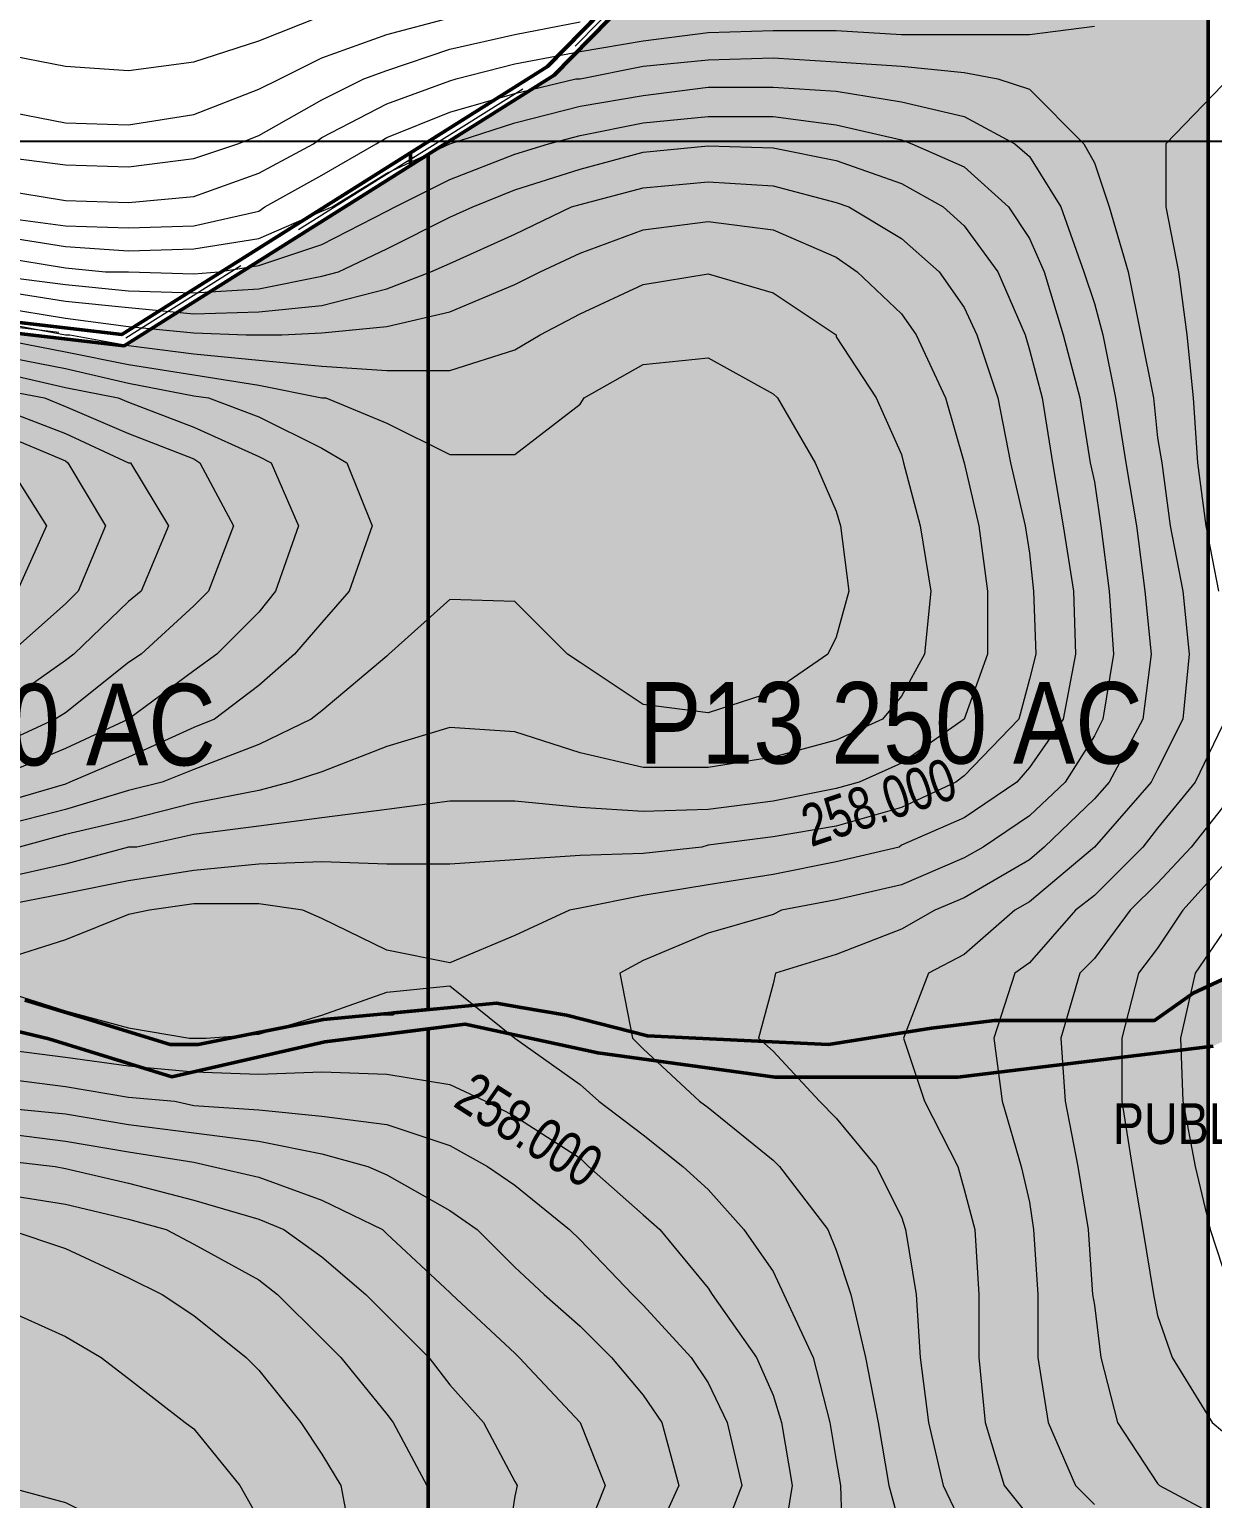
# Model space of a CAD drawing. Header units: metres. Extents: x 199095 to 216734, y 1644234 to 1657008.
# Drawn here: x 205109 to 206197, y 1651251 to 1652603 of the extents above; entities that cross this region are included whole.
import ezdxf
from ezdxf.enums import TextEntityAlignment as Align

# ---------------------------------------------------------------- set-up
doc = ezdxf.new("R2010")
doc.units = ezdxf.units.M
doc.linetypes.add('DASHED', pattern=[0.75, 0.5, -0.25])
for name, color, linetype in [('250 Ac', 10, 'Continuous'), ('C-ANNO-MATC', 7, 'DASHED'), ('CON TXT', 204, 'Continuous'), ('GRID', 7, 'Continuous'), ("PLOT NO'S", 1, 'Continuous')]:
    doc.layers.add(name, color=color, linetype=linetype)
doc.layers.add('CONTOURS', color=8, linetype='Continuous', lineweight=9)
doc.layers.add('STREAM', color=141, linetype='Continuous', lineweight=0)
doc.layers.add('Plot hatching', color=7, linetype='Continuous', true_color=0xffffdb)
doc.styles.get("Standard").update_dxf_attribs({"font": 'ARIALN.TTF'})

msp = doc.modelspace()

# ---------------------------------------------------------------- hatches: boundary and pattern name
at = {"layer": 'Plot hatching', "linetype": 'ByBlock'}
h = msp.add_hatch(color=256, dxfattribs=at)
h.dxf.hatch_style = 1
h.paths.add_polyline_path([(206192.9, 1652699.8), (205992.9, 1652699.8), (205992.9, 1652899.8), (205877.9, 1652899.8), (205861.9, 1652836.5), (205801.5, 1652774.8), (205591.5, 1652560.5), (205475.5, 1652487.6), (205475.5, 1651701.2), (205538.4, 1651707.1), (205561, 1651703.1), (205602.6, 1651696), (205677.2, 1651677), (205766.2, 1651672.8), (205843.8, 1651669.1), (205938.5, 1651684.1), (205996.5, 1651691.3), (206053.3, 1651691.3), (206143.6, 1651691.3), (206179.2, 1651716.4), (206192.9, 1651722.7)])
h = msp.add_hatch(color=256, dxfattribs=at)
h.dxf.hatch_style = 1
h.paths.add_polyline_path([(205475.5, 1652487.6), (205459.3, 1652477.4), (205443.3, 1652467.3), (205195.9, 1652311.7), (204913, 1652344.8), (204913, 1652255.2), (204813, 1652255.2), (204813, 1652355.2), (204813, 1652366.6), (204570.6, 1652394.9), (204429.4, 1652073.6), (204449, 1651868.5), (204437.6, 1651650.1), (204444.1, 1651650.9), (204457, 1651653.6), (204459.1, 1651648.4), (204539, 1651692.5), (204581, 1651669.9), (204593, 1651685.5), (204606.4, 1651700.3), (204618.8, 1651711.6), (204638.2, 1651723.1), (204652, 1651729.7), (204667.4, 1651731), (204676.4, 1651733.1), (204692, 1651719.1), (204715.9, 1651708.8), (204735.5, 1651698.3), (204762.4, 1651687.6), (204788.3, 1651689.9), (204831.2, 1651686.6), (204862.7, 1651688), (204899.3, 1651689.9), (204921.7, 1651687.8), (204936.1, 1651688), (204958.7, 1651694.9), (204966.4, 1651696.3), (204978.9, 1651708.5), (204994.2, 1651706.6), (204999.5, 1651712.5), (205029.6, 1651722.1), (205062, 1651719.4), (205073.7, 1651719.4), (205104.4, 1651710), (205159.4, 1651693.2), (205238.2, 1651669.1), (205263.9, 1651669.1), (205379.2, 1651692.1), (205434.9, 1651697.4), (205443.3, 1651697.4), (205443.3, 1651698.2), (205459.3, 1651699.7), (205475.5, 1651701.2)])
h = msp.add_hatch(color=256, dxfattribs=at)
h.dxf.hatch_style = 1
h.paths.add_polyline_path([(205475.5, 1651683.6), (205459.3, 1651681.5), (205380.5, 1651671.5), (205239.8, 1651639.4), (205126.5, 1651674.4), (205068.6, 1651688), (205028.5, 1651695.6), (204997, 1651689.3), (204973.8, 1651675.9), (204938.6, 1651659.1), (204919.1, 1651657), (204908.3, 1651660.9), (204883.1, 1651667.5), (204855.6, 1651667.5), (204831.5, 1651664.2), (204806.7, 1651660.8), (204769.5, 1651668.4), (204731, 1651682.3), (204701.1, 1651698.5), (204688.4, 1651704.7), (204661, 1651699.1), (204634.9, 1651687.9), (204628.7, 1651681.9), (204625.7, 1651665.1), (204615.8, 1651651.1), (204751.5, 1651578), (204752.4, 1651577.8), (204717.3, 1651517.5), (204706.9, 1651439.4), (204702.1, 1651418.2), (204674.8, 1651306.8), (204676.1, 1651242.5), (204671.2, 1651229), (205409.3, 1651229), (205459.3, 1651229), (205475.5, 1651229)])
h = msp.add_hatch(color=256, dxfattribs=at)
h.dxf.hatch_style = 1
h.paths.add_polyline_path([(206192.9, 1651667), (206158.2, 1651662.8), (205962.8, 1651639), (205794.6, 1651639), (205631.5, 1651661.3), (205509.6, 1651687.9), (205475.5, 1651683.6), (205475.5, 1651229), (206192.9, 1651229)])
at = {"layer": 'STREAM', "lineweight": 50}
h = msp.add_hatch(color=256, dxfattribs=at)
h.dxf.hatch_style = 1
h.paths.add_polyline_path([(203692.7, 1650713.2), (203672.2, 1650724.7), (203706.3, 1650771.5), (203719.7, 1650780.9), (203713.2, 1650786.1), (203714.2, 1650791.7), (203719.2, 1650793.4), (203722.7, 1650789.1), (203723.9, 1650790.7), (203720.8, 1650793.9), (203723.4, 1650795.6), (203726.9, 1650794.6), (203729.2, 1650796.7), (203731.6, 1650808.5), (203728.4, 1650809.4), (203723.8, 1650807.4), (203722.4, 1650810.7), (203731.3, 1650824.7), (203734.5, 1650835.5), (203734.5, 1650841), (203727.8, 1650843.3), (203727.1, 1650849.8), (203721.9, 1650857.1), (203723.8, 1650860), (203723.8, 1650863.3), (203718.8, 1650861.6), (203713.2, 1650867.4), (203713.2, 1650880.2), (203704.8, 1650886.9), (203704.8, 1650891.6), (203710.7, 1650898.9), (203712.7, 1650913.2), (203703.6, 1650920.5), (203706.5, 1650935.7), (203698.3, 1650943.5), (203695.6, 1650956.4), (203683.4, 1650964.9), (203687.7, 1650975.4), (203689.5, 1650993.8), (203689.5, 1651009.5), (203689.5, 1651025.3), (203683.3, 1651040.6), (203676.2, 1651054.6), (203680, 1651084), (203680, 1651121.3), (203660.9, 1651137.2), (203649.2, 1651126.9), (203633.5, 1651113), (203600, 1651078.4), (203559.2, 1651036.2), (203537.4, 1650981.9), (203523.2, 1650946.3), (203504.6, 1650905), (203481.5, 1650858.4), (203451.3, 1650822.7), (203413.8, 1650777.3), (203394.7, 1650825.9), (203428.9, 1650893), (203467.7, 1650964.1), (203489.4, 1651022.6), (203506.5, 1651061.4), (203550.7, 1651103.6), (203559.8, 1651122.9), (203616.7, 1651184.6), (203688.4, 1651248.9), (203746.6, 1651295.1), (203772.1, 1651317.3), (203810.2, 1651344.2), (203819.2, 1651368.2), (203840.9, 1651391.1), (203848.4, 1651399), (203852.1, 1651405.5), (203855.8, 1651412.1), (203866.8, 1651418.7), (203875.9, 1651431.2), (203900.7, 1651459.1), (203911.5, 1651479.3), (203923.4, 1651505.7), (203945.7, 1651541.8), (203945.7, 1651544.3), (203937.5, 1651550.2), (203942.5, 1651554.1), (203942.5, 1651559.1), (203950.5, 1651565.2), (203958.2, 1651560.7), (203961.5, 1651558.1), (203967.2, 1651564.5), (203989, 1651578.7), (204039.4, 1651590.8), (204071.8, 1651590.8), (204103.2, 1651599.2), (204100.1, 1651602.4), (204096.6, 1651610), (204103.9, 1651615.3), (204109.4, 1651615.3), (204111.7, 1651610.5), (204107.7, 1651603.8), (204112.7, 1651599.7), (204121.7, 1651602.3), (204123.7, 1651607.7), (204130.9, 1651609.9), (204136.7, 1651609.9), (204140.1, 1651611.5), (204178.9, 1651629.5), (204181.2, 1651636), (204217.8, 1651656.5), (204238.1, 1651667.5), (204241.4, 1651663.8), (204251.3, 1651663.8), (204264.2, 1651669), (204278.2, 1651670.5), (204286.8, 1651679.1), (204296.3, 1651682.7), (204310.6, 1651673.5), (204326.9, 1651673.5), (204335.2, 1651670.5), (204345.1, 1651660.1), (204355.8, 1651658.1), (204386.1, 1651653.7), (204417.7, 1651649), (204417.7, 1651652.7), (204431.7, 1651649.4), (204444.1, 1651650.9), (204457, 1651653.6), (204461.4, 1651642.5), (204468.6, 1651640.3), (204478.4, 1651632.2), (204492, 1651624.4), (204502.8, 1651618.8), (204507, 1651611), (204507, 1651604.7), (204510, 1651598.6), (204515.8, 1651587.1), (204534.1, 1651603.2), (204548.4, 1651618.8), (204558, 1651639.8), (204593, 1651685.5), (204606.4, 1651700.3), (204618.8, 1651711.6), (204638.2, 1651723.1), (204652, 1651729.7), (204667.4, 1651731), (204676.4, 1651733.1), (204692, 1651719.1), (204715.9, 1651708.8), (204735.5, 1651698.3), (204762.4, 1651687.6), (204788.3, 1651689.9), (204831.2, 1651686.6), (204862.7, 1651688), (204899.3, 1651689.9), (204921.7, 1651687.8), (204936.1, 1651688), (204958.7, 1651694.9), (204966.4, 1651696.3), (204978.9, 1651708.5), (204994.2, 1651706.6), (204999.5, 1651712.5), (205029.6, 1651722.1), (205062, 1651719.4), (205073.7, 1651719.4), (205104.4, 1651710), (205159.4, 1651693.2), (205238.2, 1651669.1), (205263.9, 1651669.1), (205379.2, 1651692.1), (205434.9, 1651697.4), (205538.4, 1651707.1), (205561, 1651703.1), (205602.6, 1651696), (205677.2, 1651677), (205766.2, 1651672.8), (205843.8, 1651669.1), (205938.5, 1651684.1), (205996.5, 1651691.3), (206053.3, 1651691.3), (206143.6, 1651691.3), (206179.2, 1651716.4), (206285.2, 1651765.7), (206430.7, 1651814.1), (206509.9, 1651805.4), (206587.1, 1651822.1), (206624.6, 1651852.9), (206768.7, 1651907.7), (206847.8, 1651959.6), (206907.8, 1652029.5), (206976.3, 1652077.7), (207075.1, 1652129.9), (207291.3, 1652227.6), (207380.4, 1652263.7), (207493.2, 1652321.8), (207522.3, 1652340.4), (207533.8, 1652350.8), (207530.6, 1652355.5), (207532.5, 1652357.8), (207538, 1652355.8), (207548.5, 1652355.8), (207554.7, 1652361.8), (207557.1, 1652374.4), (207565.3, 1652378.9), (207571.5, 1652371.4), (207581.9, 1652380.8), (207581.9, 1652402.2), (207586.7, 1652421), (207648, 1652436.9), (207745.7, 1652466.9), (207924.4, 1652417.9), (207923.8, 1652370.4), (207785, 1652427), (207715.2, 1652427), (207629.2, 1652395), (207618.6, 1652363.4), (207633.2, 1652343), (207612.3, 1652325.7), (207597.1, 1652340.9), (207543.6, 1652317.3), (207465.4, 1652270.7), (207353.3, 1652209.4), (207265.5, 1652161.3), (207086.7, 1652084.7), (207004.9, 1652040.6), (206914.4, 1651977.2), (206864.5, 1651916.6), (206830.7, 1651826.2), (206755.1, 1651757.5), (206658.3, 1651741.8), (206568.7, 1651741.8), (206485, 1651760), (206429.3, 1651760), (206297.9, 1651716), (206197.4, 1651667.6), (205962.8, 1651639), (205794.6, 1651639), (205631.5, 1651661.3), (205509.6, 1651687.9), (205380.5, 1651671.5), (205239.8, 1651639.4), (205126.5, 1651674.4), (205068.6, 1651688), (205028.5, 1651695.6), (204997, 1651689.3), (204973.8, 1651675.9), (204938.6, 1651659.1), (204919.1, 1651657), (204908.3, 1651660.9), (204883.1, 1651667.5), (204855.6, 1651667.5), (204831.5, 1651664.2), (204806.7, 1651660.8), (204769.5, 1651668.4), (204731, 1651682.3), (204701.1, 1651698.5), (204688.4, 1651704.7), (204661, 1651699.1), (204634.9, 1651687.9), (204628.7, 1651681.9), (204625.7, 1651665.1), (204612.9, 1651647.2), (204603.3, 1651641), (204590.7, 1651641), (204579.1, 1651627), (204569.9, 1651599.7), (204566.9, 1651591.1), (204565.4, 1651584.9), (204561.8, 1651580.3), (204557, 1651580.3), (204544, 1651571.8), (204528.3, 1651565.2), (204519, 1651566.9), (204500.4, 1651575.4), (204488.9, 1651590.3), (204481.4, 1651609.6), (204474.7, 1651619.2), (204459, 1651622.1), (204447.2, 1651628.3), (204420.8, 1651631.4), (204402.7, 1651631.4), (204391.6, 1651635.6), (204388.2, 1651637.4), (204380.7, 1651635.8), (204370.6, 1651638.8), (204350.5, 1651640.7), (204334.6, 1651644.7), (204323.5, 1651646.9), (204317.5, 1651634.8), (204311.3, 1651634.8), (204311.3, 1651643), (204315.5, 1651652.8), (204292.7, 1651652.8), (204264.8, 1651650), (204239.5, 1651644.9), (204213.6, 1651633.7), (204194.1, 1651621.5), (204192.1, 1651618), (204198.8, 1651612.9), (204196.2, 1651607.4), (204185.9, 1651603.9), (204176.6, 1651608.3), (204165.9, 1651601.8), (204157.2, 1651590.9), (204148.4, 1651587.3), (204134, 1651587.3), (204112.4, 1651582.1), (204096.9, 1651577.9), (204084.1, 1651577.9), (204075.8, 1651575.9), (204071, 1651571), (204062.2, 1651573.3), (204062.2, 1651576.3), (204044.8, 1651569.5), (204020.3, 1651560.7), (203998.8, 1651557.8), (203988.5, 1651549.5), (203991.4, 1651541.3), (203991.4, 1651536.6), (203985.4, 1651533.4), (203980.2, 1651524.8), (203973.9, 1651523), (203970, 1651523), (203962.3, 1651515), (203953.3, 1651493.1), (203945, 1651483.2), (203939.8, 1651481.9), (203935.2, 1651473.8), (203936.5, 1651471.4), (203941.4, 1651469.8), (203942.8, 1651463.7), (203939, 1651459.6), (203944.9, 1651449.5), (203948.4, 1651443.6), (203945.5, 1651437.8), (203935.2, 1651436), (203930.7, 1651444.3), (203922.9, 1651447.2), (203919.8, 1651452.3), (203902.3, 1651431.4), (203871.3, 1651388.7), (203840.5, 1651354.8), (203815.5, 1651329.9), (203783.9, 1651305.3), (203756.6, 1651279.7), (203695.1, 1651230.7), (203630.6, 1651164.9), (203605.6, 1651131.5), (203603.6, 1651127.4), (203608.1, 1651108.7), (203638.8, 1651140.2), (203669.2, 1651154.9), (203686.6, 1651154.9), (203690.5, 1651137), (203697.8, 1651097.6), (203701.2, 1651079.4), (203696.9, 1651030.3), (203702.2, 1651014.6), (203699.6, 1651006), (203697.9, 1651000.5), (203700.4, 1650993.2), (203704, 1650976.8), (203708.4, 1650960.8), (203708.4, 1650953.5), (203720.9, 1650942), (203722.2, 1650935.7), (203717.4, 1650925.4), (203722.2, 1650919.4), (203720.8, 1650915.3), (203726.1, 1650906.1), (203723.6, 1650898.5), (203722.1, 1650895.1), (203725.2, 1650888), (203723.3, 1650871.7), (203738.2, 1650866.3), (203745.4, 1650870.3), (203743.2, 1650879), (203747.2, 1650883.5), (203755.8, 1650885.9), (203761.1, 1650882.5), (203763.3, 1650874.6), (203757.6, 1650865.1), (203751.8, 1650861.2), (203756.4, 1650856.2), (203750.8, 1650838.3), (203746.1, 1650834.5), (203740.1, 1650834.5), (203740.1, 1650826.8), (203743, 1650815), (203740.5, 1650808), (203736.5, 1650808), (203733.8, 1650787.3), (203727.6, 1650773.6), (203708.2, 1650740.2)])

# ---------------------------------------------------------------- linework, layer by layer
at = {"linetype": 'ByBlock', "lineweight": 9}
msp.add_line((206192.9, 1652899.8), (206192.9, 1651229), dxfattribs=at)
at = {"linetype": 'ByBlock', "lineweight": 50, "flags": 128}
msp.add_lwpolyline([(205820.4, 1652808.4), (205585.2, 1652568.4), (205193.6, 1652322), (204570.6, 1652394.9), (204429.4, 1652073.6), (204449, 1651868.5), (204437.6, 1651650.1), (204444.1, 1651650.9), (204457, 1651653.6), (204459.1, 1651648.4), (204539, 1651692.5), (204581, 1651669.9)], dxfattribs=at)
at = {"linetype": 'ByBlock', "lineweight": 9, "flags": 128}
for points in [[(205459.3, 1652489.2), (205585.2, 1652568.4), (205820.4, 1652808.4)], [(206158.2, 1651701.6), (206179.2, 1651716.4), (206285.2, 1651765.7), (206430.7, 1651814.1), (206509.9, 1651805.4), (206587.1, 1651822.1), (206624.6, 1651852.9), (206759.1, 1651904)], [(206197.4, 1651667.6), (205962.8, 1651639), (205794.6, 1651639), (205631.5, 1651661.3), (205509.6, 1651687.9), (205459.3, 1651681.5)]]:
    msp.add_lwpolyline(points, dxfattribs=at)
at = {"layer": '250 Ac', "linetype": 'ByBlock', "lineweight": 50, "flags": 128}
for points in [[(205920.1, 1653107), (205920, 1653107.1), (205852.9, 1652841.6), (205585.2, 1652568.4), (205459.3, 1652489.2), (205459.3, 1652477.4), (205591.5, 1652560.5), (205809, 1652782.5), (205861.9, 1652836.5), (205928.8, 1653101.1)], [(205950.8, 1653086.3), (205955.3, 1653083.3), (206042.2, 1653024.7), (206083.9, 1652996.6), (206153.4, 1652949.8), (206167, 1652940.6), (206192.9, 1652923.2), (206192.9, 1652899.8), (206192.9, 1651229)], [(205852.9, 1652841.6), (205852.9, 1652841.6), (205585.2, 1652568.4), (205193.6, 1652322), (204570.6, 1652394.9)], [(205820.4, 1652808.4), (205820.4, 1652808.4), (205585.2, 1652568.4), (205193.6, 1652322), (204570.6, 1652394.9), (204429.4, 1652073.6), (204449, 1651868.5), (204437.6, 1651650.1), (204444.1, 1651650.9), (204457, 1651653.6), (204459.1, 1651648.4), (204539, 1651692.5), (204581, 1651669.9), (204615.8, 1651651.1), (204751.5, 1651578), (204752.4, 1651577.8), (204717.3, 1651517.5), (204706.9, 1651439.4), (204702.1, 1651418.2), (204674.8, 1651306.8), (204676.1, 1651242.5), (204671.2, 1651229), (205409.3, 1651229)], [(205104.4, 1651710), (205159.4, 1651693.2), (205238.2, 1651669.1), (205263.9, 1651669.1), (205379.2, 1651692.1), (205434.9, 1651697.4), (205443.3, 1651697.4), (205443.3, 1651698.2), (205459.3, 1651699.7), (205475.5, 1651701.2), (205475.5, 1652487.6), (205459.3, 1652477.4), (205443.3, 1652467.3), (205195.9, 1652311.7), (204913, 1652344.8)], [(205104.4, 1651710), (205159.4, 1651693.2), (205238.2, 1651669.1), (205263.9, 1651669.1), (205379.2, 1651692.1), (205434.9, 1651697.4), (205538.4, 1651707.1), (205561, 1651703.1), (205602.6, 1651696), (205677.2, 1651677), (205766.2, 1651672.8), (205843.8, 1651669.1), (205938.5, 1651684.1), (205996.5, 1651691.3), (206053.3, 1651691.3), (206143.6, 1651691.3), (206179.2, 1651716.4), (206285.2, 1651765.7)], [(204671.2, 1651229), (205409.3, 1651229), (205459.3, 1651229), (205475.5, 1651229), (205475.5, 1651683.6), (205459.3, 1651681.5), (205380.5, 1651671.5), (205239.8, 1651639.4), (205126.5, 1651674.4), (205068.6, 1651688)], [(206197.4, 1651667.6), (205962.8, 1651639), (205794.6, 1651639), (205631.5, 1651661.3), (205509.6, 1651687.9), (205380.5, 1651671.5), (205239.8, 1651639.4), (205126.5, 1651674.4), (205068.6, 1651688)]]:
    msp.add_lwpolyline(points, dxfattribs=at)
msp.add_lwpolyline([(205459.3, 1652477.4), (205459.3, 1652489.2), (205193.6, 1652322), (204913, 1652354.9), (204913, 1652344.8), (205195.9, 1652311.7)], close=True, dxfattribs=at)
at = {"layer": 'C-ANNO-MATC', "lineweight": 9, "ltscale": 250, "flags": 128}
for points in [[(205456.6, 1652481.6), (205588.4, 1652564.4), (205857.4, 1652839), (205923.1, 1653098.9), (205938, 1653156.2)], [(205461.9, 1652484.9), (205194.7, 1652316.9), (204912.4, 1652350.3)]]:
    msp.add_lwpolyline(points, dxfattribs=at)
at = {"layer": 'CONTOURS', "flags": 128}
for points in [[(205082.1, 1652580.5), (205141.9, 1652568.9), (205199.9, 1652565), (205259.8, 1652572.8), (205319.6, 1652592.1), (205377.6, 1652615.2)], [(205082.1, 1652528.4), (205141.9, 1652516.8), (205199.9, 1652514.9), (205259.8, 1652524.5), (205319.6, 1652547.6), (205339, 1652557.2), (205377.6, 1652576.6), (205437.5, 1652597.9), (205495.4, 1652613.4)], [(205082.1, 1652485.9), (205141.9, 1652478.1), (205199.9, 1652476.2), (205259.8, 1652483.9), (205300.3, 1652497.5), (205319.6, 1652505.1), (205377.6, 1652538), (205416.2, 1652557.2), (205437.5, 1652565), (205495.4, 1652584.4), (205555.3, 1652597.9), (205615.2, 1652609.5)], [(205082.1, 1652455), (205141.9, 1652445.2), (205199.9, 1652443.4), (205259.8, 1652449.1), (205319.6, 1652470.4), (205369.9, 1652497.5), (205377.6, 1652503.2), (205437.5, 1652534.1), (205437.5, 1652534.1), (205495.4, 1652555.4), (205501.2, 1652557.2), (205555.3, 1652570.9), (205615.2, 1652582.4), (205673.1, 1652592.1), (205733, 1652599.8), (205792.8, 1652601.8), (205850.8, 1652601.8), (205910.7, 1652597.9), (205968.6, 1652597.9), (206028.5, 1652597.9), (206088.4, 1652605.6)], [(205082.1, 1652429.9), (205141.9, 1652422.1), (205199.9, 1652420.2), (205259.8, 1652422.1), (205319.6, 1652435.6), (205325.4, 1652439.5), (205377.6, 1652468.5), (205427.8, 1652497.5), (205437.5, 1652503.2), (205495.4, 1652526.4), (205555.3, 1652543.8), (205611.3, 1652557.2), (205615.2, 1652557.2), (205673.1, 1652568.9), (205733, 1652574.8), (205792.8, 1652576.6), (205850.8, 1652572.8), (205910.7, 1652568.9), (205968.6, 1652563.1), (205999.5, 1652557.2), (206028.5, 1652547.6), (206078.7, 1652497.5), (206088.4, 1652480), (206101.9, 1652439.5), (206119.3, 1652379.6), (206130.9, 1652321.8), (206142.5, 1652263.8), (206146.3, 1652227.1), (206150.2, 1652203.9), (206157.9, 1652146), (206169.5, 1652086.1), (206175.3, 1652028.1), (206169.5, 1651968.2), (206146.3, 1651922), (206140.5, 1651910.4), (206088.4, 1651850.5), (206088.4, 1651850.5), (206028.5, 1651800.2), (206015, 1651792.5), (205968.6, 1651752), (205935.8, 1651734.6), (205912.6, 1651674.8), (205931.9, 1651616.9), (205962.8, 1651557), (205968.6, 1651535.8), (205978.3, 1651499), (205982.1, 1651439.1), (205982.1, 1651381.2), (205987.9, 1651321.4), (206005.3, 1651263.4), (206028.5, 1651234.5)], [(205082.1, 1652412.5), (205141.9, 1652402.9), (205199.9, 1652399), (205259.8, 1652400.9), (205319.6, 1652410.5), (205377.6, 1652435.6), (205387.2, 1652439.5), (205437.5, 1652470.4), (205495.4, 1652497.5), (205495.4, 1652497.5), (205555.3, 1652516.8), (205615.2, 1652532.2), (205673.1, 1652541.9), (205733, 1652549.6), (205792.8, 1652549.6), (205850.8, 1652545.8), (205910.7, 1652536.1), (205968.6, 1652522.5), (206015, 1652497.5), (206028.5, 1652485.9), (206057.5, 1652439.5), (206078.7, 1652379.6), (206088.4, 1652350.6), (206096.1, 1652321.8), (206107.7, 1652263.8), (206117.3, 1652203.9), (206127, 1652146), (206134.7, 1652086.1), (206140.5, 1652028.1), (206132.8, 1651968.2), (206101.9, 1651910.4), (206088.4, 1651894.9), (206042, 1651850.5), (206028.5, 1651838.9), (205968.6, 1651804.1), (205941.6, 1651792.5), (205910.7, 1651775.1), (205850.8, 1651752), (205794.8, 1651734.6), (205792.8, 1651725), (205779.3, 1651674.8), (205792.8, 1651663.1), (205835.3, 1651616.9), (205850.8, 1651601.4), (205887.5, 1651557), (205910.7, 1651510.6), (205914.5, 1651499), (205924.2, 1651439.1), (205928.1, 1651381.2), (205935.8, 1651321.4), (205949.3, 1651263.4), (205968.6, 1651222.9)], [(206206.2, 1652551.5), (206154, 1652497.5), (206154, 1652439.5), (206165.6, 1652379.6), (206173.4, 1652321.8), (206179.2, 1652263.8), (206183, 1652203.9), (206190.7, 1652146), (206202.3, 1652086.1)], [(205082.1, 1652393.1), (205141.9, 1652383.5), (205178.6, 1652379.6), (205199.9, 1652379.6), (205259.8, 1652377.8), (205282.9, 1652379.6), (205319.6, 1652385.4), (205377.6, 1652404.8), (205437.5, 1652435.6), (205445.2, 1652439.5), (205495.4, 1652464.6), (205555.3, 1652487.8), (205586.2, 1652497.5), (205615.2, 1652505.1), (205673.1, 1652516.8), (205733, 1652522.5), (205792.8, 1652522.5), (205850.8, 1652514.9), (205910.7, 1652501.2), (205920.3, 1652497.5), (205968.6, 1652476.2), (206009.2, 1652439.5), (206028.5, 1652410.5), (206042, 1652379.6), (206059.4, 1652321.8), (206074.8, 1652263.8), (206084.5, 1652203.9), (206088.4, 1652186.5), (206094.2, 1652146), (206101.9, 1652086.1), (206105.8, 1652028.1), (206096.1, 1651968.2), (206088.4, 1651952.9), (206061.3, 1651910.4), (206028.5, 1651879.5), (205986, 1651850.5), (205968.6, 1651840.9), (205910.7, 1651815.8), (205850.8, 1651802.2), (205800.6, 1651792.5), (205792.8, 1651788.8), (205733, 1651771.4), (205673.1, 1651746.2), (205651.8, 1651734.6), (205663.4, 1651674.8), (205673.1, 1651665.1), (205725.2, 1651616.9), (205733, 1651611), (205792.8, 1651562.8), (205798.6, 1651557), (205843.1, 1651499), (205850.8, 1651479.8), (205864.3, 1651439.1), (205877.8, 1651381.2), (205889.4, 1651321.4), (205899.1, 1651263.4), (205910.7, 1651220.9)], [(205082.1, 1652375.8), (205141.9, 1652368), (205199.9, 1652362.2), (205259.8, 1652360.4), (205319.6, 1652364.2), (205377.6, 1652375.8), (205393, 1652379.6), (205437.5, 1652400.9), (205495.4, 1652429.9), (205516.6, 1652439.5), (205555.3, 1652455), (205615.2, 1652474.2), (205673.1, 1652489.8), (205733, 1652495.5), (205792.8, 1652493.6), (205850.8, 1652482), (205910.7, 1652460.8), (205949.3, 1652439.5), (205968.6, 1652422.1), (205999.5, 1652379.6), (206024.6, 1652321.8), (206028.5, 1652308.1), (206040.1, 1652263.8), (206049.7, 1652203.9), (206059.4, 1652146), (206069.1, 1652086.1), (206071, 1652028.1), (206059.4, 1651968.2), (206028.5, 1651923.9), (206016.9, 1651910.4), (205968.6, 1651877.5), (205910.7, 1651852.4), (205908.7, 1651850.5), (205850.8, 1651837), (205792.8, 1651825.4), (205733, 1651815.8), (205673.1, 1651806.1), (205615.2, 1651794.5), (205605.5, 1651792.5), (205555.3, 1651769.4), (205495.4, 1651744.2), (205437.5, 1651755.9), (205377.6, 1651784.9), (205360.2, 1651792.5), (205319.6, 1651798.4), (205259.8, 1651798.4), (205219.2, 1651792.5), (205199.9, 1651788.8), (205141.9, 1651765.5), (205082.1, 1651746.2)], [(205082.1, 1652362.2), (205141.9, 1652352.6), (205199.9, 1652346.8), (205259.8, 1652341), (205319.6, 1652343), (205377.6, 1652348.8), (205437.5, 1652364.2), (205478, 1652379.6), (205495.4, 1652387.4), (205555.3, 1652414.4), (205607.4, 1652439.5), (205615.2, 1652441.5), (205673.1, 1652456.9), (205733, 1652462.6), (205792.8, 1652458.9), (205850.8, 1652443.4), (205862.4, 1652439.5), (205910.7, 1652410.5), (205910.7, 1652410.5), (205945.4, 1652379.6), (205968.6, 1652346.8), (205980.2, 1652321.8), (205999.5, 1652263.8), (206011.1, 1652203.9), (206024.6, 1652146), (206028.5, 1652120.9), (206032.4, 1652086.1), (206034.3, 1652028.1), (206028.5, 1652005), (206018.8, 1651968.2), (205968.6, 1651916.1), (205960.9, 1651910.4), (205910.7, 1651887.1), (205850.8, 1651869.8), (205792.8, 1651860.1), (205733, 1651852.4), (205727.2, 1651850.5), (205673.1, 1651844.8), (205615.2, 1651842.8), (205555.3, 1651838.9), (205495.4, 1651835), (205437.5, 1651835), (205377.6, 1651837), (205319.6, 1651835), (205259.8, 1651829.2), (205199.9, 1651819.6), (205141.9, 1651808), (205082.1, 1651796.4)], [(205082.1, 1652346.8), (205141.9, 1652337.1), (205199.9, 1652329.4), (205259.8, 1652323.6), (205308, 1652321.8), (205319.6, 1652321.8), (205340.9, 1652321.8), (205377.6, 1652323.6), (205437.5, 1652329.4), (205495.4, 1652343), (205555.3, 1652368), (205578.5, 1652379.6), (205615.2, 1652397), (205673.1, 1652418.2), (205733, 1652426), (205792.8, 1652418.2), (205850.8, 1652393.1), (205870.1, 1652379.6), (205910.7, 1652341), (205924.2, 1652321.8), (205951.2, 1652263.8), (205968.6, 1652203.9), (205968.6, 1652203.9), (205982.1, 1652146), (205989.9, 1652086.1), (205989.9, 1652028.1), (205968.6, 1651968.2), (205968.6, 1651968.2), (205910.7, 1651927.8), (205872, 1651910.4), (205850.8, 1651904.6), (205792.8, 1651893), (205733, 1651885.2), (205673.1, 1651883.4), (205615.2, 1651887.1), (205555.3, 1651893), (205495.4, 1651893), (205437.5, 1651885.2), (205377.6, 1651877.5), (205319.6, 1651869.8), (205259.8, 1651862.1), (205207.6, 1651850.5), (205199.9, 1651850.5), (205141.9, 1651835), (205082.1, 1651821.5)], [(205082.1, 1652333.2), (205141.9, 1652321.8), (205145.8, 1652321.8), (205199.9, 1652312), (205259.8, 1652304.4), (205319.6, 1652298.5), (205377.6, 1652292.8), (205437.5, 1652288.9), (205495.4, 1652288.9), (205555.3, 1652308.1), (205578.5, 1652321.8), (205615.2, 1652341), (205673.1, 1652368), (205733, 1652377.8), (205792.8, 1652360.4), (205850.8, 1652321.8), (205850.8, 1652319.8), (205887.5, 1652263.8), (205910.7, 1652211.6), (205912.6, 1652203.9), (205928.1, 1652146), (205937.7, 1652086.1), (205931.9, 1652028.1), (205910.7, 1651989.5), (205893.3, 1651968.2), (205850.8, 1651949), (205792.8, 1651933.5), (205733, 1651923.9), (205673.1, 1651923.9), (205615.2, 1651937.4), (205555.3, 1651956.8), (205495.4, 1651960.6), (205437.5, 1651943.2), (205377.6, 1651920), (205348.6, 1651910.4), (205319.6, 1651902.6), (205259.8, 1651891), (205199.9, 1651875.6), (205141.9, 1651862.1), (205099.4, 1651850.5)], [(205082.1, 1652317.9), (205141.9, 1652306.2), (205199.9, 1652294.6), (205259.8, 1652285), (205319.6, 1652275.4), (205377.6, 1652263.8), (205381.4, 1652263.8), (205437.5, 1652240.6), (205495.4, 1652211.6), (205555.3, 1652211.6), (205615.2, 1652258), (205619, 1652263.8), (205673.1, 1652294.6), (205733, 1652300.5), (205792.8, 1652267.6), (205796.7, 1652263.8), (205831.5, 1652203.9), (205850.8, 1652159.5), (205854.7, 1652146), (205862.4, 1652086.1), (205850.8, 1652043.6), (205843.1, 1652028.1), (205792.8, 1651993.4), (205733, 1651974.1), (205673.1, 1651981.9), (205615.2, 1652020.5), (205603.6, 1652028.1), (205555.3, 1652076.5), (205495.4, 1652078.4), (205439.4, 1652028.1), (205437.5, 1652026.2), (205377.6, 1651976), (205367.9, 1651968.2), (205319.6, 1651945.1), (205259.8, 1651922), (205230.8, 1651910.4), (205199.9, 1651902.6), (205141.9, 1651885.2), (205082.1, 1651869.8)], [(205082.1, 1652302.4), (205141.9, 1652290.8), (205199.9, 1652277.2), (205259.8, 1652265.8), (205273.3, 1652263.8), (205319.6, 1652246.4), (205377.6, 1652217.4), (205400.8, 1652203.9), (205423.9, 1652146), (205402.7, 1652086.1), (205377.6, 1652057.1), (205352.5, 1652028.1), (205319.6, 1651999.2), (205279.1, 1651968.2), (205259.8, 1651960.6), (205199.9, 1651933.5), (205145.8, 1651910.4), (205141.9, 1651908.4), (205082.1, 1651891)], [(205082.1, 1652287), (205141.9, 1652273.4), (205190.2, 1652263.8), (205199.9, 1652259.9), (205259.8, 1652236.8), (205319.6, 1652209.8), (205331.2, 1652203.9), (205356.3, 1652146), (205335.1, 1652086.1), (205319.6, 1652066.8), (205281, 1652028.1), (205259.8, 1652012.8), (205199.9, 1651968.2), (205199.9, 1651968.2), (205141.9, 1651941.2), (205082.1, 1651916.1)], [(205082.1, 1652271.5), (205122.6, 1652263.8), (205141.9, 1652256), (205199.9, 1652231), (205259.8, 1652207.8), (205265.5, 1652203.9), (205296.5, 1652146), (205273.3, 1652086.1), (205259.8, 1652072.6), (205211.5, 1652028.1), (205199.9, 1652020.5), (205141.9, 1651974.1), (205132.3, 1651968.2), (205082.1, 1651945.1)], [(205082.1, 1652254.1), (205141.9, 1652231), (205199.9, 1652203.9), (205201.8, 1652203.9), (205236.6, 1652146), (205211.5, 1652086.1), (205199.9, 1652076.5), (205149.7, 1652028.1), (205141.9, 1652022.4), (205082.1, 1651979.9)], [(205082.1, 1652231), (205141.9, 1652205.9), (205143.9, 1652203.9), (205178.6, 1652146), (205153.5, 1652086.1), (205141.9, 1652074.5), (205089.8, 1652028.1)], [(205087.9, 1652203.9), (205124.5, 1652146), (205097.5, 1652086.1)], [(206206.2, 1651962.5), (206181.1, 1651910.4), (206146.3, 1651867.9), (206132.8, 1651850.5), (206088.4, 1651806.1), (206071, 1651792.5), (206028.5, 1651744.2), (206015, 1651734.6), (205995.7, 1651674.8), (206003.4, 1651616.9), (206020.8, 1651557), (206028.5, 1651524.1), (206032.4, 1651499), (206036.2, 1651439.1), (206036.2, 1651381.2), (206045.9, 1651321.4), (206071, 1651263.4), (206088.4, 1651246)], [(206206.2, 1651887.1), (206177.2, 1651850.5), (206146.3, 1651817.6), (206121.2, 1651792.5), (206088.4, 1651748.1), (206074.8, 1651734.6), (206057.5, 1651674.8), (206061.3, 1651616.9), (206072.9, 1651557), (206082.6, 1651499), (206086.4, 1651439.1), (206088.4, 1651429.5), (206094.2, 1651381.2), (206109.6, 1651321.4), (206146.3, 1651265.4), (206148.2, 1651263.4), (206206.2, 1651232.5)], [(206206.2, 1651833.1), (206169.5, 1651792.5), (206146.3, 1651757.8), (206128.9, 1651734.6), (206113.5, 1651674.8), (206113.5, 1651616.9), (206123.1, 1651557), (206132.8, 1651499), (206142.5, 1651439.1), (206146.3, 1651419.9), (206159.8, 1651381.2), (206196.5, 1651321.4), (206206.2, 1651313.6)], [(206206.2, 1651771.4), (206181.1, 1651734.6), (206167.6, 1651674.8), (206169.5, 1651616.9), (206181.1, 1651557), (206194.6, 1651499), (206206.2, 1651464.2)], [(205082.1, 1651719.1), (205141.9, 1651699.9), (205199.9, 1651684.4), (205255.9, 1651674.8), (205259.8, 1651674.8), (205271.3, 1651674.8), (205319.6, 1651678.6), (205377.6, 1651696), (205437.5, 1651717.2), (205495.4, 1651723), (205555.3, 1651674.8), (205555.3, 1651674.8), (205615.2, 1651632.2), (205632.5, 1651616.9), (205673.1, 1651585.9), (205709.8, 1651557), (205733, 1651535.8), (205765.8, 1651499), (205792.8, 1651460.4), (205802.5, 1651439.1), (205829.5, 1651381.2), (205845, 1651321.4), (205850.8, 1651286.6), (205854.7, 1651263.4), (205856.6, 1651203.5)], [(205082.1, 1651665.1), (205141.9, 1651657.4), (205199.9, 1651649.6), (205259.8, 1651643.9), (205319.6, 1651641.9), (205377.6, 1651643.9), (205437.5, 1651641.9), (205495.4, 1651632.2), (205528.2, 1651616.9), (205555.3, 1651603.2), (205615.2, 1651564.6), (205622.9, 1651557), (205673.1, 1651512.5), (205688.5, 1651499), (205733, 1651445), (205736.8, 1651439.1), (205777.4, 1651381.2), (205792.8, 1651346.5), (205800.6, 1651321.4), (205810.2, 1651263.4), (205800.6, 1651203.5)], [(205082.1, 1651638), (205141.9, 1651630.4), (205199.9, 1651620.6), (205242.4, 1651616.9), (205259.8, 1651613), (205319.6, 1651609.1), (205377.6, 1651603.2), (205437.5, 1651595.6), (205495.4, 1651576.2), (205530.2, 1651557), (205555.3, 1651539.6), (205605.5, 1651499), (205615.2, 1651489.4), (205663.4, 1651439.1), (205673.1, 1651429.5), (205717.5, 1651381.2), (205733, 1651358), (205750.4, 1651321.4), (205763.9, 1651263.4), (205740.7, 1651203.5)], [(205082.1, 1651611), (205141.9, 1651605.2), (205199.9, 1651595.6), (205259.8, 1651587.9), (205319.6, 1651580.1), (205377.6, 1651568.5), (205420.1, 1651557), (205437.5, 1651549.2), (205495.4, 1651516.4), (205520.5, 1651499), (205555.3, 1651464.2), (205582.3, 1651439.1), (205615.2, 1651410.1), (205644.1, 1651381.2), (205673.1, 1651346.5), (205690.5, 1651321.4), (205705.9, 1651263.4), (205678.9, 1651203.5)], [(205082.1, 1651587.9), (205141.9, 1651580.1), (205199.9, 1651570.5), (205259.8, 1651560.9), (205277.1, 1651557), (205319.6, 1651547.2), (205377.6, 1651526), (205433.6, 1651499), (205437.5, 1651495.1), (205495.4, 1651441.1), (205497.3, 1651439.1), (205555.3, 1651385.1), (205559.1, 1651381.2), (205615.2, 1651321.4), (205615.2, 1651321.4), (205638.3, 1651263.4), (205615.2, 1651205.5)], [(205082.1, 1651562.8), (205132.3, 1651557), (205141.9, 1651555), (205199.9, 1651541.5), (205259.8, 1651526), (205319.6, 1651508.6), (205342.8, 1651499), (205377.6, 1651473.9), (205418.1, 1651439.1), (205437.5, 1651419.9), (205476.1, 1651381.2), (205495.4, 1651356.1), (205526.3, 1651321.4), (205555.3, 1651267.2), (205557.2, 1651263.4), (205555.3, 1651253.8), (205547.5, 1651203.5)], [(205082.1, 1651531.9), (205141.9, 1651522.2), (205199.9, 1651508.6), (205234.6, 1651499), (205259.8, 1651485.5), (205319.6, 1651452.6), (205337, 1651439.1), (205377.6, 1651398.6), (205395, 1651381.2), (205437.5, 1651329.1), (205443.2, 1651321.4), (205474.2, 1651263.4), (205478, 1651203.5)], [(205089.8, 1651499), (205141.9, 1651481.6), (205199.9, 1651454.6), (205230.8, 1651439.1), (205259.8, 1651419.9), (205308, 1651381.2), (205319.6, 1651369.6), (205358.3, 1651321.4), (205377.6, 1651292.4), (205395, 1651263.4), (205406.5, 1651203.5)], [(205082.1, 1651427.5), (205141.9, 1651400.5), (205174.8, 1651381.2), (205199.9, 1651361.9), (205252, 1651321.4), (205259.8, 1651315.5), (205302.2, 1651263.4), (205319.6, 1651232.5)], [(205084, 1651263.4), (205141.9, 1651248), (205199.9, 1651219), (205217.3, 1651203.5), (205252, 1651145.6), (205259.8, 1651120.5), (205265.5, 1651087.6), (205273.3, 1651027.8), (205275.2, 1650969.9), (205275.2, 1650910), (205273.3, 1650852.1), (205277.1, 1650792.2), (205292.6, 1650734.2), (205319.6, 1650674.4), (205319.6, 1650674.4), (205339, 1650616.5), (205337, 1650558.5), (205319.6, 1650537.2), (205269.4, 1650498.6), (205259.8, 1650494.8), (205199.9, 1650467.8), (205155.5, 1650440.8), (205141.9, 1650429.1), (205087.9, 1650380.9)]]:
    msp.add_lwpolyline(points, dxfattribs=at)
at = {"layer": 'GRID'}
msp.add_line((199594.7, 1652500), (213350, 1652500), dxfattribs=at)
at = {"layer": 'Plot hatching', "linetype": 'ByBlock', "flags": 128}
for points in [[(205459.3, 1652489.2), (205585.2, 1652568.4), (205852.9, 1652841.6), (205918.2, 1653100.1), (205933.1, 1653157.4)], [(205459.3, 1652477.4), (205591.5, 1652560.5), (205861.9, 1652836.5), (205927.9, 1653097.6), (205942.8, 1653154.9)], [(205459.3, 1652489.2), (205193.6, 1652322), (204882.1, 1652358.5)], [(205459.3, 1652477.4), (205195.9, 1652311.7), (204913, 1652344.8)]]:
    msp.add_lwpolyline(points, dxfattribs=at)
for points in [[(206192.9, 1652699.8), (205992.9, 1652699.8), (205992.9, 1652899.8), (205877.9, 1652899.8), (205861.9, 1652836.5), (205801.5, 1652774.8), (205591.5, 1652560.5), (205475.5, 1652487.6), (205475.5, 1651701.2), (205538.4, 1651707.1), (205561, 1651703.1), (205602.6, 1651696), (205677.2, 1651677), (205766.2, 1651672.8), (205843.8, 1651669.1), (205938.5, 1651684.1), (205996.5, 1651691.3), (206053.3, 1651691.3), (206143.6, 1651691.3), (206179.2, 1651716.4), (206192.9, 1651722.7)], [(206192.9, 1651667), (206158.2, 1651662.8), (205962.8, 1651639), (205794.6, 1651639), (205631.5, 1651661.3), (205509.6, 1651687.9), (205475.5, 1651683.6), (205475.5, 1651229), (206192.9, 1651229)]]:
    msp.add_lwpolyline(points, close=True, dxfattribs=at)
at = {"layer": 'STREAM', "lineweight": 50, "flags": 128}
msp.add_lwpolyline([(205104.4, 1651710), (205159.4, 1651693.2), (205238.2, 1651669.1), (205263.9, 1651669.1), (205379.2, 1651692.1), (205434.9, 1651697.4), (205538.4, 1651707.1), (205561, 1651703.1), (205602.6, 1651696), (205677.2, 1651677), (205766.2, 1651672.8), (205843.8, 1651669.1), (205938.5, 1651684.1), (205996.5, 1651691.3), (206053.3, 1651691.3), (206143.6, 1651691.3), (206179.2, 1651716.4), (206285.2, 1651765.7)], dxfattribs=at)
at = {"layer": 'STREAM', "flags": 128}
msp.add_lwpolyline([(206197.4, 1651667.6), (205962.8, 1651639), (205794.6, 1651639), (205631.5, 1651661.3), (205509.6, 1651687.9), (205380.5, 1651671.5), (205239.8, 1651639.4), (205126.5, 1651674.4), (205068.6, 1651688)], dxfattribs=at)

# ---------------------------------------------------------------- texts
at = {"layer": '250 Ac', "linetype": 'ByBlock', "lineweight": 50}
for s, p in [('P12 250 AC', (204816.8, 1651925.8, -448)), ('P13 250 AC', (205669.5, 1651927.4, -448))]:
    msp.add_text(s, height=75, dxfattribs=at).set_placement(p)
at = {"layer": 'CON TXT'}
for rotation, width, p, p2 in [(18.6853, 0.903752, (205827.6, 1651850.5), (205964.8, 1651896.9)), (327.5917, 0.899895, (205497.3, 1651613), (205619, 1651535.8))]:
    msp.add_text('258.000', height=38.68, rotation=rotation, dxfattribs=dict(at, width=width)).set_placement(p, p2, align=Align.FIT)
at = {"layer": "PLOT NO'S", "linetype": 'Continuous'}
msp.add_text('PUBLIC HALL', height=37.5, dxfattribs=at).set_placement((206105.2, 1651577.6, -224))

doc.saveas('drawing.dxf')
